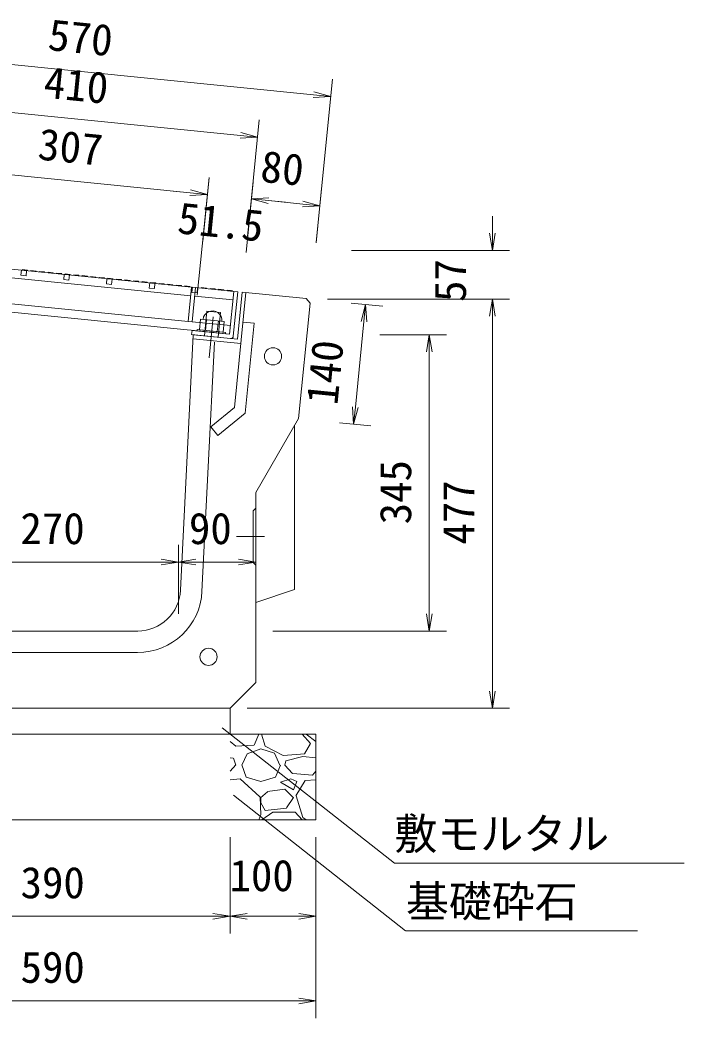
# Model space of a CAD drawing. Units: millimetres, scale not verified. Extents: x 0 to 84100, y 0 to 59400.
# Drawn here: x 60809 to 64674, y 46701 to 52513 of the extents above; entities that cross this region are included whole.
import ezdxf
from ezdxf.enums import TextEntityAlignment as Align

# ---------------------------------------------------------------- set-up
doc = ezdxf.new("R2010")
doc.units = ezdxf.units.MM
doc.header["$LTSCALE"] = 100
for name, color, linetype, lineweight in [('D-STR-DIM（寸法）', 7, 'Continuous', 18), ('D-STR-HTXT（旗揚げ）', 7, 'Continuous', 18), ('D-STR-STR1（構造物）', 7, 'Continuous', 18), ('D-STR-STRn（構造物）', 7, 'Continuous', 18), ('D-STR（構造物外形線）', 1, 'Continuous', 18)]:
    doc.layers.add(name, color=color, linetype=linetype, lineweight=lineweight)
doc.layers.add('D-STR-TXT（文字）', color=7, linetype='Continuous')
doc.styles.add('ＭＳ ゴシック', font='')
doc.styles.get('ＭＳ ゴシック').set_extended_font_data('MS Gothic')

msp = doc.modelspace()

# ---------------------------------------------------------------- linework, layer by layer
at = {"layer": 'D-STR-DIM（寸法）'}
for p, q in [((59880.9, 52341.2), (62517.8, 52077.6)), ((62532.4, 51219.1), (62627.2, 52167.1)), ((62617.3, 52067.6), (62517.8, 52077.6)), ((62519.4, 52094.1), (62617.3, 52067.6)), ((60251.3, 52024.9), (62092.1, 51840.8)), ((62617.3, 52067.6), (62516.1, 52061)), ((62134.4, 51258.9), (62201.5, 51930.3)), ((62093.8, 51857.4), (62191.6, 51830.8)), ((62191.6, 51830.8), (62090.4, 51824.2)), ((62191.6, 51830.8), (62092.1, 51840.8)), ((60471.5, 51639.2), (61799.9, 51506.3)), ((61840.8, 50910.6), (61909.3, 51595.9)), ((61872.1, 51223.3), (61909.3, 51595.9)), ((62124.4, 51158.7), (62165.5, 51570.3)), ((62133.9, 51253.9), (62165.5, 51570.3)), ((61799.9, 51506.3), (61700.4, 51516.3)), ((61899.4, 51496.4), (61798.2, 51489.8)), ((61899.4, 51496.4), (61798.2, 51489.8)), ((61899.4, 51496.4), (61799.9, 51506.3)), ((61899.4, 51496.4), (61799.9, 51506.3)), ((61801.5, 51522.9), (61899.4, 51496.4)), ((61801.5, 51522.9), (61899.4, 51496.4)), ((62531.9, 51214.1), (62563.6, 51530.5)), ((62155.6, 51470.8), (62256.8, 51477.4)), ((62155.6, 51470.8), (62256.8, 51477.4)), ((62253.4, 51444.2), (62155.6, 51470.8)), ((62155.6, 51470.8), (62255.1, 51460.8)), ((62253.4, 51444.2), (62155.6, 51470.8)), ((62155.6, 51470.8), (62255.1, 51460.8)), ((62255.1, 51460.8), (62354.6, 51450.9)), ((62255.1, 51460.8), (62454.1, 51440.9)), ((62553.6, 51431), (62454.1, 51440.9)), ((62455.8, 51457.5), (62553.6, 51431)), ((62553.6, 51431), (62452.4, 51424.3)), ((63558.4, 51271.2), (63558.4, 51371.2)), ((63558.4, 51171.2), (63541.7, 51271.2)), ((63575.1, 51271.2), (63558.4, 51171.2)), ((63558.4, 51171.2), (63558.4, 51271.2)), ((62737.7, 51171.2), (63658.4, 51171.2)), ((62599.3, 50887.6), (63658.4, 50887.6)), ((62713.1, 50887.6), (63658.4, 50887.6)), ((62737.2, 50863.8), (62919.9, 50845.5)), ((62793.8, 50757.6), (62820.4, 50855.5)), ((62820.4, 50855.5), (62810.4, 50756)), ((62820.4, 50855.5), (62827, 50754.3)), ((63541.7, 50787.6), (63558.4, 50887.6)), ((63541.7, 50787.6), (63558.4, 50887.6)), ((63558.4, 50887.6), (63575.1, 50787.6)), ((63558.4, 50887.6), (63558.4, 50787.6)), ((63558.4, 50887.6), (63575.1, 50787.6)), ((63558.4, 50887.6), (63558.4, 50787.6)), ((62760.7, 50258.4), (62810.4, 50756)), ((63558.4, 50787.6), (63558.4, 50687.6)), ((63558.4, 48604.4), (63558.4, 50787.6)), ((62902.7, 50679.4), (63290.8, 50679.4)), ((63174.1, 50579.4), (63190.8, 50679.4)), ((63190.8, 50679.4), (63207.4, 50579.4)), ((63190.8, 50679.4), (63190.8, 50579.4)), ((63190.8, 49054.4), (63190.8, 50579.4)), ((62750.7, 50158.9), (62744.1, 50260.1)), ((62750.7, 50158.9), (62760.7, 50258.4)), ((62777.2, 50256.8), (62750.7, 50158.9)), ((62667.6, 50167.3), (62850.2, 50149)), ((61731.4, 49054.4), (61731.4, 49455.6)), ((61731.4, 49054.4), (61731.4, 49455.6)), ((62181.4, 49423.7), (62181.4, 49255.6)), ((60481.4, 49355.6), (61631.4, 49355.6)), ((61631.4, 49372.3), (61731.4, 49355.6)), ((61731.4, 49355.6), (61631.4, 49339)), ((61731.4, 49355.6), (61631.4, 49355.6)), ((61731.4, 49355.6), (61831.4, 49372.3)), ((61831.4, 49339), (61731.4, 49355.6)), ((61731.4, 49355.6), (61831.4, 49355.6)), ((61831.4, 49355.6), (62081.4, 49355.6)), ((62081.4, 49372.3), (62181.4, 49355.6)), ((62181.4, 49355.6), (62081.4, 49339)), ((62181.4, 49355.6), (62081.4, 49355.6)), ((63190.8, 48954.4), (63174.1, 49054.4)), ((63207.4, 49054.4), (63190.8, 48954.4)), ((63190.8, 48954.4), (63190.8, 49054.4)), ((62281.4, 48954.4), (63290.8, 48954.4)), ((63558.4, 48504.4), (63541.7, 48604.4)), ((63575.1, 48604.4), (63558.4, 48504.4)), ((63558.4, 48504.4), (63558.4, 48604.4)), ((62131.4, 48504.4), (63658.4, 48504.4)), ((62031.4, 47754.4), (62031.4, 47193.2)), ((62031.4, 47754.4), (62031.4, 47193.2)), ((62531.4, 47754.4), (62531.4, 47193.2)), ((62531.4, 47754.4), (62531.4, 46700.9)), ((61931.4, 47309.9), (62031.4, 47293.2)), ((62031.4, 47293.2), (62131.4, 47309.9)), ((62431.4, 47309.9), (62531.4, 47293.2)), ((61931.4, 47293.2), (60181.4, 47293.2)), ((62031.4, 47293.2), (61931.4, 47276.6)), ((62031.4, 47293.2), (61931.4, 47293.2)), ((62131.4, 47276.6), (62031.4, 47293.2)), ((62031.4, 47293.2), (62131.4, 47293.2)), ((62131.4, 47293.2), (62431.4, 47293.2)), ((62531.4, 47293.2), (62431.4, 47276.6)), ((62531.4, 47293.2), (62431.4, 47293.2)), ((62431.4, 46800.9), (59681.4, 46800.9)), ((62431.4, 46817.5), (62531.4, 46800.9)), ((62531.4, 46800.9), (62431.4, 46784.2)), ((62531.4, 46800.9), (62431.4, 46800.9))]:
    msp.add_line(p, q, dxfattribs=at)
at = {"layer": 'D-STR-HTXT（旗揚げ）'}
for p, q in [((61985.3, 48391.2), (62988, 47602.1)), ((62050.8, 47998.8), (63053.4, 47209.6)), ((64673.6, 47602.1), (62988, 47602.1)), ((64402.5, 47208.3), (63055.1, 47208.3))]:
    msp.add_line(p, q, dxfattribs=at)
at = {"layer": 'D-STR-STR1（構造物）'}
for p, q in [((60354.9, 51102), (61807.7, 50956.7)), ((60349.9, 51052.3), (61802.7, 50907)), ((60814.6, 51025.9), (60817.6, 51055.7)), ((60817.6, 51055.7), (60847.5, 51052.8)), ((60822.9, 51058.7), (60822.6, 51055.2)), ((60852.8, 51055.7), (60822.9, 51058.7)), ((60847.5, 51052.8), (60844.5, 51022.9)), ((60852.4, 51052.3), (60852.8, 51055.7)), ((60872.7, 51053.8), (60872.3, 51050.3)), ((60902.5, 51050.8), (60872.7, 51053.8)), ((60902.2, 51047.3), (60902.5, 51050.8)), ((60922.4, 51048.8), (60922.1, 51045.3)), ((60952.3, 51045.8), (60922.4, 51048.8)), ((60951.9, 51042.3), (60952.3, 51045.8)), ((60972.2, 51043.8), (60971.8, 51040.3)), ((61002, 51040.8), (60972.2, 51043.8)), ((61001.7, 51037.3), (61002, 51040.8)), ((61021.9, 51038.8), (61021.6, 51035.3)), ((61051.8, 51035.8), (61021.9, 51038.8)), ((61051.4, 51032.4), (61051.8, 51035.8)), ((61063.4, 51001), (61066.4, 51030.9)), ((61066.4, 51030.9), (61096.2, 51027.9)), ((61071.7, 51033.9), (61071.3, 51030.4)), ((61101.5, 51030.9), (61071.7, 51033.9)), ((61101.2, 51027.4), (61101.5, 51030.9)), ((61121.4, 51028.9), (61121.1, 51025.4)), ((61151.3, 51025.9), (61121.4, 51028.9)), ((60844.5, 51022.9), (60814.6, 51025.9)), ((61093.2, 50998), (61063.4, 51001)), ((61096.2, 51027.9), (61093.2, 50998)), ((61150.9, 51022.4), (61151.3, 51025.9)), ((61171.2, 51023.9), (61170.8, 51020.4)), ((61201, 51020.9), (61171.2, 51023.9)), ((61200.7, 51017.4), (61201, 51020.9)), ((61220.9, 51018.9), (61220.6, 51015.4)), ((61250.8, 51015.9), (61220.9, 51018.9)), ((61250.4, 51012.5), (61250.8, 51015.9)), ((61270.7, 51014), (61270.4, 51010.5)), ((61300.5, 51011), (61270.7, 51014)), ((61300.2, 51007.5), (61300.5, 51011)), ((61312.1, 50976.1), (61315.1, 51006)), ((61342, 50973.2), (61312.1, 50976.1)), ((61315.1, 51006), (61345, 51003)), ((61320.5, 51009), (61320.1, 51005.5)), ((61350.3, 51006), (61320.5, 51009)), ((61345, 51003), (61342, 50973.2)), ((61350, 51002.5), (61350.3, 51006)), ((61370.2, 51004), (61369.9, 51000.5)), ((61400.1, 51001), (61370.2, 51004)), ((61399.7, 50997.5), (61400.1, 51001)), ((61420, 50999), (61419.6, 50995.5)), ((61449.8, 50996), (61420, 50999)), ((61449.5, 50992.6), (61449.8, 50996)), ((61469.7, 50994.1), (61469.4, 50990.6)), ((61499.6, 50991.1), (61469.7, 50994.1)), ((61499.2, 50987.6), (61499.6, 50991.1)), ((61519.5, 50989.1), (61519.1, 50985.6)), ((61549.3, 50986.1), (61519.5, 50989.1)), ((61549, 50982.6), (61549.3, 50986.1)), ((61560.9, 50951.3), (61563.9, 50981.1)), ((61563.9, 50981.1), (61593.7, 50978.1)), ((61569.2, 50984.1), (61568.9, 50980.6)), ((61599.1, 50981.1), (61569.2, 50984.1)), ((61593.7, 50978.1), (61590.8, 50948.3)), ((61598.7, 50977.6), (61599.1, 50981.1)), ((61619, 50979.1), (61618.6, 50975.6)), ((61648.8, 50976.1), (61619, 50979.1)), ((61648.5, 50972.7), (61648.8, 50976.1)), ((61668.7, 50974.2), (61668.4, 50970.7)), ((61698.6, 50971.2), (61668.7, 50974.2)), ((61698.2, 50967.7), (61698.6, 50971.2)), ((61590.8, 50948.3), (61560.9, 50951.3)), ((61718.5, 50969.2), (61718.1, 50965.7)), ((61748.3, 50966.2), (61718.5, 50969.2)), ((61748, 50962.7), (61748.3, 50966.2)), ((61768.2, 50964.2), (61767.9, 50960.7)), ((61798.1, 50961.2), (61768.2, 50964.2)), ((61807.7, 50956.7), (61787.8, 50757.7)), ((61797.7, 50957.7), (61798.1, 50961.2)), ((61830.1, 50954.5), (61807.7, 50956.7)), ((61809.7, 50926.4), (61812.6, 50956.2)), ((61839.5, 50923.4), (61809.7, 50926.4)), ((61810.2, 50755.5), (61830.1, 50954.5)), ((61812.6, 50956.2), (61842.5, 50953.3)), ((61830.1, 50954.5), (62053.9, 50932.1)), ((61842.5, 50953.3), (61839.5, 50923.4)), ((61865.2, 50954.5), (61864.9, 50951)), ((61895.1, 50951.5), (61865.2, 50954.5)), ((61894.7, 50948), (61895.1, 50951.5)), ((61915, 50949.5), (61914.6, 50946)), ((61944.8, 50946.5), (61915, 50949.5)), ((61944.5, 50943.1), (61944.8, 50946.5)), ((61964.7, 50944.5), (61964.4, 50941.1)), ((61994.6, 50941.6), (61964.7, 50944.5)), ((61994.2, 50938.1), (61994.6, 50941.6)), ((62014.5, 50939.6), (62014.1, 50936.1)), ((62044.3, 50936.6), (62014.5, 50939.6)), ((62029.1, 50683.4), (62053.9, 50932.1)), ((62044, 50933.1), (62044.3, 50936.6)), ((62076.3, 50929.9), (62050.5, 50671.2)), ((62053.9, 50932.1), (62076.3, 50929.9)), ((60335, 50903), (61787.8, 50757.7)), ((61825.1, 50904.7), (62049, 50882.4)), ((60330, 50853.3), (61782.8, 50708)), ((61787.8, 50757.7), (61810.2, 50755.5)), ((61810.2, 50755.5), (62034, 50733.1)), ((61853.9, 50708.4), (61860.1, 50770.6)), ((61860.1, 50770.6), (61998, 50756.8)), ((61888.4, 50705), (61894.6, 50767.1)), ((61933.6, 50783.1), (61909.8, 50545.6)), ((61957.3, 50698.1), (61963.5, 50760.3)), ((61998, 50756.8), (61991.8, 50694.6)), ((61782.8, 50708), (61805.2, 50705.7)), ((61805.2, 50705.7), (62029.1, 50683.4)), ((61807.7, 50680.4), (61810.2, 50705.2)), ((62034, 50657.7), (61807.7, 50680.4)), ((61810.2, 50705.2), (62029.1, 50683.4)), ((61840, 50702.3), (61840.8, 50709.7)), ((61922.1, 50694), (61840, 50702.3)), ((61840.8, 50709.7), (62004.9, 50693.3)), ((61991.8, 50694.6), (61853.9, 50708.4)), ((62004.2, 50685.8), (61922.1, 50694)), ((62004.9, 50693.3), (62004.2, 50685.8)), ((62181.4, 49670.4), (62165.4, 49654.4)), ((62165.4, 49654.4), (62165.4, 49354.4)), ((62068.3, 49504.4), (62231.5, 49504.4)), ((62165.4, 49354.4), (62181.4, 49338.4))]:
    msp.add_line(p, q, dxfattribs=at)
for centre, radius, start, end in [((61929.1, 50763.7), 55, 354.28941, 174.28941), ((62035.5, 50672.7), 15, 264.28941, 354.28941)]:
    msp.add_arc(centre, radius, start, end, dxfattribs=at)
at = {"layer": 'D-STR-STRn（構造物）'}
for p, q in [((62031.4, 48504.4), (62031.4, 48354.4)), ((62381.4, 48354.4), (60081.4, 48354.4)), ((62031.4, 48354.4), (62531.4, 48354.4)), ((62065.5, 48284.5), (62031.4, 48310.9)), ((62198.3, 48354.4), (62171.4, 48290.3)), ((62215.4, 48354.1), (62235.4, 48284.1)), ((62500.5, 48299.2), (62450.9, 48354.4)), ((62464.6, 48238.9), (62499.6, 48298.9)), ((62531.4, 48310.9), (62475.1, 48354.4)), ((62531.4, 48354.4), (62531.4, 47854.4)), ((62170.8, 48288.9), (62065.8, 48283.9)), ((62130.5, 48239), (62100.5, 48174)), ((62210.7, 48269.1), (62130.7, 48239.1)), ((62290.5, 48244.1), (62210.5, 48269.1)), ((62235.3, 48283.8), (62340.3, 48228.8)), ((62320.7, 48174.1), (62290.7, 48244.1)), ((62340.9, 48230.2), (62465.9, 48240.2)), ((62031.4, 48215.5), (62050.1, 48213.6)), ((62065.7, 48174.3), (62050.7, 48214.3)), ((62350.5, 48173.8), (62355.5, 48198.8)), ((62355.7, 48199.4), (62455.7, 48224.4)), ((62455.1, 48223.6), (62531.4, 48215.5)), ((62031.4, 48138.4), (62065.7, 48175.8)), ((62125.7, 48104.4), (62100.7, 48174.4)), ((62326, 48174.3), (62296, 48104.3)), ((62350.5, 48174.2), (62395.5, 48124.2)), ((62395.9, 48124.4), (62510.9, 48114.4)), ((62510.7, 48115.8), (62531.4, 48138.4)), ((62031.4, 48088.7), (62090.4, 48093.6)), ((62090.4, 48094.1), (62205.4, 47989.1)), ((62210.3, 48078.8), (62125.3, 48103.8)), ((62295.9, 48103.8), (62210.9, 48078.8)), ((62325.4, 48074.2), (62385.4, 48094.2)), ((62400.7, 48029.3), (62325.7, 48074.3)), ((62385.6, 48094), (62420.6, 48079)), ((62420.7, 48079.1), (62400.7, 48029.1)), ((62414.4, 47994.4), (62469.4, 48084.4)), ((62470.4, 48083.6), (62531.4, 48088.7)), ((62209.5, 47983.1), (62249.5, 48018.1)), ((62250, 48019.4), (62350, 48034.4)), ((62350.6, 48034.1), (62400.6, 47984.1)), ((62205.8, 47989.4), (62210.8, 47884.4)), ((62235.4, 47909.2), (62210.4, 47954.2)), ((62210.5, 47954.2), (62210.5, 47984.2)), ((62400.7, 47984.3), (62360.7, 47924.3)), ((62455.5, 47869), (62415.5, 47994)), ((62280.7, 47900.3), (62215.7, 47855.3)), ((62360.4, 47923.9), (62235.4, 47908.9)), ((62410.5, 47899.2), (62280.5, 47899.2)), ((62450.9, 47854.4), (62410.5, 47899.2)), ((59581.4, 47854.4), (62531.4, 47854.4)), ((62211.4, 47885.3), (62198.3, 47854.4)), ((62475.1, 47854.4), (62455.5, 47869.5))]:
    msp.add_line(p, q, dxfattribs=at)
at = {"layer": 'D-STR（構造物外形線）'}
for p, q in [((62056.7, 50256), (62123.6, 50925.1)), ((62073.9, 50653.7), (62101.3, 50927.4)), ((62073.9, 50653.7), (62101.3, 50927.4)), ((62474.4, 50890.1), (62101.3, 50927.4)), ((62429.6, 50191.1), (62496.8, 50862.7)), ((62474.4, 50890.1), (62496.8, 50862.7)), ((61896.8, 50817.2), (61882.3, 50672.9)), ((61896.8, 50817.2), (61976.4, 50809.2)), ((61976.4, 50809.2), (61961.9, 50664.9)), ((62171.2, 50747), (62107.7, 50753.4)), ((62118.7, 50222.7), (62171.2, 50747)), ((61817.7, 50679.4), (61743.3, 49191.9)), ((62073.9, 50653.7), (61817.7, 50679.4)), ((62094, 50629.1), (61816.5, 50656.9)), ((61940.7, 50637.2), (61868.1, 49185.6)), ((62056.7, 50256), (61919.9, 50144)), ((62118.7, 50222.7), (61961.1, 50093.7)), ((62181.4, 49761.2), (62429.6, 50191.1)), ((61919.9, 50144), (61961.1, 50093.7)), ((62406.4, 50150.9), (62406.4, 49196.2)), ((62181.4, 49761.2), (62181.4, 48654.4)), ((62181.4, 49121.2), (62406.4, 49196.2)), ((61056.4, 48954.4), (60619.6, 48954.4)), ((61056.4, 48954.4), (61493.8, 48954.4)), ((61056.4, 48954.4), (61493.6, 48954.4)), ((61056.4, 48829.4), (60619.2, 48829.4)), ((61056.4, 48829.4), (61493.6, 48829.4)), ((62181.4, 48654.4), (62031.4, 48504.4)), ((61056.4, 48504.4), (60081.4, 48504.4)), ((61056.4, 48504.4), (62031.4, 48504.4)), ((61056.4, 48504.4), (62031.4, 48504.4))]:
    msp.add_line(p, q, dxfattribs=at)
for centre in [(62281.4, 50554.4), (61906.4, 48804.4)]:
    msp.add_circle(centre, 50, dxfattribs=at)
for radius in [250, 375]:
    msp.add_arc((61493.6, 49204.4), radius, 270, 357.13759, dxfattribs=at)

# ---------------------------------------------------------------- texts
at = {"layer": 'D-STR-DIM（寸法）', "style": 'ＭＳ ゴシック'}
for s, rotation, p in [('570', 354.289, (60961.2, 52283.5)), ('410', 354.289, (60935.5, 52006.7)), ('307', 354.289, (60902, 51646.4)), ('80', 354.289, (62197.3, 51516.9)), ('51.5', 354.289, (61714.7, 51216.5)), ('57', 90, (63459.6, 50870.7)), ('140', 84.289, (62710.6, 50260.3)), ('345', 90, (63140.8, 49575.7)), ('477', 90, (63508.4, 49458))]:
    msp.add_text(s, height=183.3, rotation=rotation, dxfattribs=at).set_placement(p, align=Align.BOTTOM_LEFT)
for s, p in [('270', (60811.5, 49405.6)), ('90', (61792.1, 49405.6)), ('100', (62028.2, 47384.6)), ('390', (60812.1, 47343.2)), ('590', (60812.1, 46850.9))]:
    msp.add_text(s, height=183.3, dxfattribs=at).set_placement(p, align=Align.BOTTOM_LEFT)
at = {"layer": 'D-STR-TXT（文字）', "style": 'ＭＳ ゴシック'}
for s, p in [('敷モルタル', (62988, 47627.3)), ('基礎砕石', (63055.1, 47233.6))]:
    msp.add_text(s, height=183.3, dxfattribs=at).set_placement(p, align=Align.BOTTOM_LEFT)

doc.saveas('drawing.dxf')
